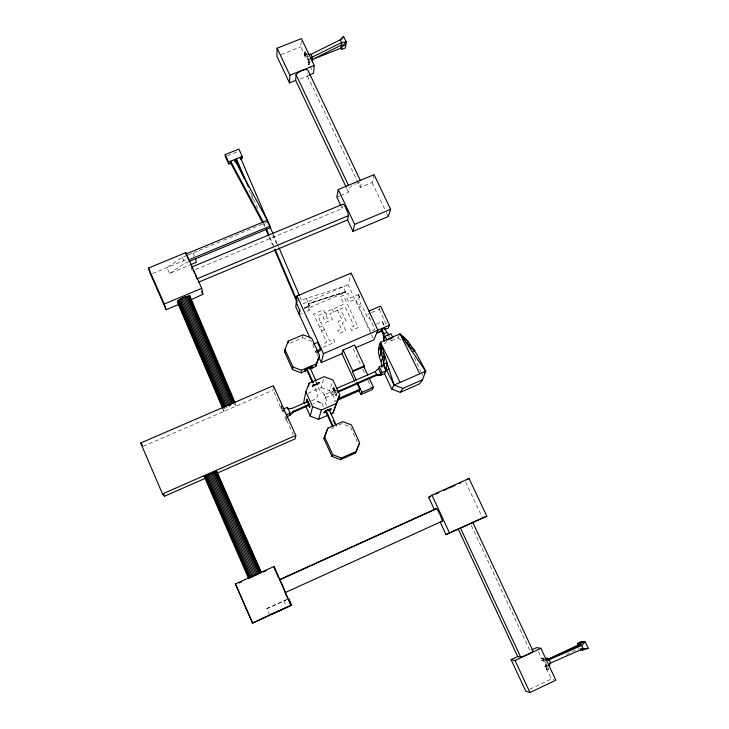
<?xml version="1.0" encoding="UTF-8"?>
<svg xmlns="http://www.w3.org/2000/svg" width="729" height="729" viewBox="0 0 729 729"><rect width="100%" height="100%" fill="white"/><g stroke="black" fill="none" stroke-linecap="round" stroke-linejoin="round"><path stroke-width="0.55" stroke-dasharray="3.65 2.73" d="M282.551 410.108L282.387 411.666L273.165 390.097L273.375 385.668M310.098 55.568L305.287 57.482L304.421 55.668L304.995 55.44L300.858 46.738L301.414 38.601M304.421 55.668L304.722 51.686L305.305 51.458L309.096 59.605L308.841 62.548M304.995 55.44L305.305 51.458M305.287 57.482L305.515 54.511L306.481 54.128L306.253 57.099M308.741 64.753L309.078 60.835L309.661 60.598L309.324 64.526L308.741 64.753L307.875 62.94L308.121 59.988L305.515 54.511M374.086 174.668L372.045 182.56L360.336 187.417L307.301 75.743L307.547 72.845M281.075 408.741L281.348 405.807M281.467 408.577L281.749 405.634M285.203 416.013L285.021 417.526L286.342 420.46L287.098 417.517M286.342 420.46L286.697 417.69M289.932 343.195L302.617 337.764L303.054 334.811M304.485 308.075L309.278 306.034L308.249 303.793L308.668 303.419L345.637 291.673L345.746 292.256L308.157 308.258L309.169 310.463L306.226 311.72M308.249 303.793L308.668 303.419L309.871 306.034L309.169 310.463M308.157 308.258L308.832 303.793L345.81 292.037M309.278 306.034L308.285 303.574M314.135 347.678L312.869 345.929L313.197 344.27M195.572 269.557L342.202 208.53L342.639 206.316M315.065 350.713L316.331 352.462L315.065 350.713L315.302 349.546M340.762 195.536L348.608 192.283L349.565 187.681A7.436 2.16 -26.4 0 1 352.253 185.631M315.939 352.626L316.277 351.004M314.217 384.721L313.98 385.732L316.924 384.456L317.17 383.445L314.217 384.721L314.117 386.279L312.167 387.135L312.34 385.176L319.238 382.178L319.01 384.156L317.06 385.003L317.343 383.828L316.268 381.458M312.167 387.135L312.34 385.176M360.336 187.417L361.429 182.76A7.436 2.16 -26.4 0 0 357.01 183.353M319.01 384.156L319.238 382.178M345.637 291.673L308.631 303.628M370.961 333.773L348.052 284.711L351.15 273.056M307.984 393.277L321.289 387.491L323.612 378.843M317.662 401.551L321.89 403.328L317.662 401.551L312.932 403.748M326.519 405.761L324.833 402.043L326.838 401.041L322.856 392.311L320.897 393.168M325.635 397.706L324.35 394.635L325.635 397.706L337.573 392.366M358.167 294.853L359.488 297.669L358.167 294.853L358.586 294.58L350.33 298.097L348.134 293.395L340.443 296.667L343.951 304.203L325.562 312.285L328.178 317.962L327.212 318.373L323.284 309.871L313.616 313.989L317.097 321.562L320.004 320.323L317.826 315.593L321.689 313.935L325.626 322.455L332.388 319.566L329.763 313.889L337.554 310.326M336.215 391.737L331.103 393.961L329.599 390.662L332.251 382.133M358.586 294.58L359.871 297.505L358.55 294.689M331.103 393.961L331.595 392.439L336.743 390.197M334.092 389.541L333.718 390.698L332.825 388.757L333.727 387.026L336.862 393.86L335.941 395.546L334.493 389.377L335.832 392.302L335.495 393.277M333.727 387.026L332.825 388.757M334.493 389.377L334.164 390.37L324.305 394.79M335.941 395.546L336.47 394.034L333.335 387.19M371.617 312.586L379.299 309.296L379.937 307.674M331.066 428.415L333.217 427.941L333.545 427.121M386.58 340.88L385.486 343.231L382.579 344.489M389.933 337.864L391.273 340.725L392.421 338.356M381.859 367.863L383.29 365.01M391.273 340.725L398.016 337.809L400.011 333.864M187.189 255.314L182.35 257.319L166.923 267.634L169.511 273.484L189.832 265.037M169.511 273.484L184.975 263.205L189.075 261.501M224.186 408.705L225.006 408.176M225.981 407.611L227.074 407.028M547.834 665.34L544.763 666.807L545.775 668.958L548.636 669.158L543.542 658.323L540.736 658.205L541.738 660.356L543.387 660.674L546.44 667.163L547.47 666.671L545.793 666.315M545.775 668.958L548.636 669.158M529.846 689.233L551.252 679.009L554.013 679.71M540.736 658.205L543.542 658.323M541.738 660.356L545.83 658.405M566.451 654.514L578.671 648.701M269.584 615.094L266.778 608.669L286.871 599.511M266.778 608.669L286.451 599.757M338.93 424.961L341.874 423.667L350.449 426.939L357.174 441.637M336.607 400.622L334.565 401.515L335.076 400.048L331.595 392.439M312.522 385.559L319.42 382.57M314.399 385.112L317.343 383.828M311.985 386.744L318.837 383.773M311.602 400.832L316.295 398.79L317.953 394.444L313.042 383.673M143.166 446.339L273.165 390.097M376.456 324.141L382.224 321.662L384.447 325.562M323.056 347.268L334.893 342.174L333.572 339.322L329.69 340.99L320.878 322.218L317.972 323.457L326.783 342.238L321.762 344.398M319.721 327.257L322.628 326.009M321.516 330.802L324.432 329.563M370.66 312.996L367.781 314.235L374.925 329.508L370.496 331.422L359.005 306.818L361.894 305.588L368.008 318.673L369.548 318.017M359.907 297.396L358.367 298.052L361.01 303.701L358.13 304.932L355.488 299.282L348.763 302.152L346.567 297.441L344.644 298.261L358.276 327.558L351.524 330.465L350.202 327.613L354.057 325.954L345.264 307.037L340.443 309.087L346.157 321.389L342.293 323.047L345.81 330.638L339.04 333.545L337.718 330.693L341.591 329.034L338.074 321.443L341.937 319.785L336.242 307.492M345.746 292.256L343.195 286.77L306.226 298.407L300.867 300.685L301.041 299.318L299.701 296.184M303.009 303.838L348.052 284.711M304.522 307.857L309.315 305.825M303.884 308.577L309.871 306.034M300.33 314.226L302.289 313.388M188.164 254.913L198.097 250.794M199.117 250.375L222.564 240.661M223.584 240.233L266.258 222.545M152.643 273.557L186.506 259.515M336.844 197.158L339.787 195.937M227.32 155.86L238.009 151.523M308.121 59.988L309.096 59.605M307.875 62.94L310.773 61.783M307.301 75.743L309.36 74.923M300.084 79.069L307.474 76.108M281.075 54.593L300.858 46.738M234.055 404.267L235.631 403.966L235.932 406.208L235.048 404.121M579.692 648.209L581.56 648.464M542.768 659.863L544.417 660.182M544.763 666.807L546.44 667.163M302.617 337.764L311.073 340.99L312.386 343.851M321.289 387.491L329.599 390.662M398.016 337.809L400.996 340.188M387.063 334.52L389.486 336.907M372.045 182.56L385.887 211.574M386.361 212.576L388.275 216.577M304.722 51.686L309.078 60.835M310.244 66.467L312.559 71.324M346.667 188.191L348.608 192.283M414.209 357.41L420.843 371.489M421.316 372.492L422.738 375.508M341.309 206.635L342.202 208.53M465.576 481.896L482.024 516.87M379.299 309.296L386.306 324.223M542.932 658.615L548.017 669.459M538.449 651.735L541.346 657.913M546.395 668.666L551.252 679.009M382.224 321.662L384.001 325.453M471.326 525.491L529.974 650.724M371.435 334.802L373.822 339.914M353.301 348.772L360.873 365.101M362.76 369.184L365.129 374.287M367.963 380.41L371.744 388.575M332.315 309.406L333.627 312.24M306.226 298.407L308.804 304.002M333.271 388.429L336.333 395.373M316.769 353.419L318.081 356.29M315.511 381.376L320.851 393.323M321.936 403.183L323.585 407.046M282.241 407.784L283.581 410.755M283.071 410.309L284.41 413.279M286.743 420.287L293.258 434.776M194.315 255.843L193.003 252.908L193.714 256.526M191.135 267.953L192.429 270.869M182.35 257.319L184.975 263.205M283.891 600.924L285.923 605.544M273.366 234.556L276.929 242.912M277.375 243.96L278.715 247.095M272.664 234.702L276.692 244.124M251.168 193.331L258.312 210.052M264.126 223.63L265.019 225.726M269.93 237.217L274.851 248.707M248.99 189.987L253.883 201.432M263.233 223.265L264.563 226.391M269.01 236.788L272.573 245.108M223.092 409.288L223.985 411.375L223.548 409.188M354.595 184.355A7.436 2.16 -26.4 0 1 355.807 183.817"/><path stroke-width="1.09" d="M267.27 222.135L267.288 220.331L234.501 159.633M269.967 226.163L188.729 259.87L186.086 253.965L267.288 220.331L269.967 226.163L269.93 227.931L189.075 261.501M309.36 74.923L313.488 73.265L314.226 65.482L301.414 38.601L277.12 48.223L276.911 56.251L289.477 82.878L295.692 80.39L296.047 74.64A7.317 2.898 -27.3 0 1 302.052 70.54A7.317 2.898 -27.3 0 1 307.793 69.948L360.454 180.71M381.103 361.247C378.223 355.579 377.285 348.07 380.429 342.329L400.011 333.864C412.022 343.514 418.683 357.739 425.718 371.234L422.547 379.727L419.631 383.855L400.285 392.339L391.746 389.086L384.548 373.64L386.015 370.851L383.29 365.01L384.985 356.499L382.862 357.638L381.103 361.247L381.732 366.76M400.084 382.452L380.429 342.329L381.039 353.738L382.862 357.638L383.618 364.336L394.152 385.049L402.855 388.366L422.547 379.727M289.477 82.878L289.878 75.215L277.12 48.223M306.945 370.296L301.077 372.838L292.566 369.594L284.72 352.298L284.966 349.492L288.256 341.145L303.054 334.811L311.611 338.074L319.584 355.47L315.748 366.496L309.88 369.029M312.13 58.794L312.285 57.09L310.973 54.347L307.611 54.183M379.317 357.41L381.039 353.738L381.723 346.357L380.283 347.059L378.57 350.822M288.073 343.067L288.256 341.145M355.351 347.888L373.822 339.914L377.886 330.191L351.15 273.056L297.004 295.992L295.792 306.9L310.089 338.11M299.172 314.281L299.719 309.898L299.346 314.646M292.566 369.594L292.903 366.979L284.966 349.492M340.862 48.16L341.655 42.501L340.343 39.767L343.605 36.45L346.248 41.917L345.346 47.986L341.518 49.508L340.862 48.16L312.048 59.65L341.29 45.143L341.947 46.501L341.518 49.508M286.925 416.706L289.768 415.457L290.096 413.161L287.426 407.238L283.59 408.905M289.768 415.457L293.058 412.277L293.195 411.384L309.424 404.313L309.178 405.379M382.862 357.638L383.673 352.426L381.039 353.738M301.077 372.838L301.496 370.25L316.331 363.853L319.584 355.47M305.087 369.248L304.995 371.143L306.772 369.913L306.973 368.828L308.941 367.981M191.636 267.069L343.086 204.102A7.49 1.476 68.1 0 1 346.084 208.53A7.49 1.476 68.1 0 1 348.517 215.629L347.569 219.939L352.964 231.385L388.275 216.577L390.626 209.296L374.086 174.668L338.229 189.513L336.844 197.158L340.862 205.687M261.264 572.511L216.522 471.089L204.229 476.474L205.104 478.415L164.544 496.212L162.485 493.916L140.67 443.004L273.375 385.668L295.792 435.459L295.117 438.913L217.206 473.103L261.073 572.092M330.893 413.917L332.943 413.024L339.723 394.854L332.916 380L324.195 376.683L309.169 383.199L305.843 391.755L303.793 401.889L304.713 403.921M311.976 366.268L311.839 368.181L311.976 366.268L306.071 368.819M308.504 386.352L309.169 383.199M307.492 402.49L307.702 401.551L309.032 404.486L308.823 405.406M315.748 366.496L316.331 363.853M356.208 379.955L352.417 371.735L363.889 366.751L364.254 365.894L354.604 345.081L343.104 350.048L341.965 353.665L321.307 362.586L323.466 353.647L297.004 295.992M352.964 231.385L354.659 224.341L338.229 189.513M327.813 415.266L318.591 419.312L310.244 416.122L312.613 406.673L305.843 391.755M273.885 567.208L274.113 566.442L235.421 583.911L252.425 623.177L291.564 605.252L288.575 598.791L291.017 604.332M318.591 419.312L321.371 410.026L336.443 403.438L339.723 394.854M325.699 411.685L326.036 410.655L328.989 409.361L336.506 425.818M325.918 411.94L326.209 411.047L329.171 409.753L328.87 410.646M332.943 413.024L336.443 403.438M323.895 438.63L327.85 428.187L342.758 421.635L351.424 424.943L359.597 442.767L356.363 451.379L355.324 453.083L340.543 459.635L331.932 456.336L323.895 438.63L327.85 428.187M355.324 453.083L359.597 442.767M352.417 371.735L352.736 370.888L364.254 365.894M284.72 352.298L285.54 350.23M379.044 332.142L381.294 330.565L381.832 329.308L384.739 328.059L386.817 332.488L389.414 335.048M384.739 328.059L384.183 329.317L388.174 328.205L389.55 325.161L380.574 306.052L368.929 311.046M384.584 341.318L383.691 339.413L383.354 334.976L383.91 333.745L386.817 332.488M337.627 400.175L359.105 390.799L359.798 389.259L356.736 382.625M383.691 339.413L385.14 336.233L390.999 333.7L392.813 337.563L386.953 340.097L385.14 336.233M331.932 456.336L332.706 454.668L324.578 436.762M359.105 390.799L360.846 394.571L361.903 392.293L373.403 387.263L369.12 378.032M336.525 388.484L375.271 371.617L378.506 368.464L379.362 366.714L383.29 365.01M337.573 392.366L376.109 375.581L376.629 374.524L375.271 371.617M373.403 387.263L372.218 389.596L360.846 394.571M376.109 375.581L380.666 375.335L382.078 372.565L386.015 370.851M340.543 459.635L341.418 457.994L356.363 451.379M252.425 623.177L269.584 615.094M391.746 389.086L394.152 385.049L425.718 371.234L400.011 333.864L419.776 373.84M580.457 649.812L582.325 650.077L583.2 648.682L588.33 648.382L585.241 641.903L581.469 641.474L577.414 643.406L578.17 645.01L581.651 645.438L585.241 641.903L579.263 643.625L577.414 643.406M400.285 392.339L402.855 388.366M424.524 372.947L425.718 371.234M548.718 665.222L550.595 663.044L583.2 648.682L581.651 645.438L579.263 643.625L583.346 641.684M340.033 40.286L343.605 36.45M341.655 42.501L341.947 46.501L346.248 41.917L341.655 42.501L312.285 57.09L309.889 58.976M289.896 414.582L293.195 411.384M222.655 408.24L178.414 304.549L177.457 301.113L183.38 297.459L189.841 295.919L235.194 402.927M548.272 665.905L550.595 663.044L549.065 659.809L546.85 657.923L547.607 659.535L549.065 659.809L581.651 645.438M204.457 476.966L210.399 473.832L216.695 471.59M279.471 579.91L434.448 509.68L428.698 497.306L431.942 495.182L469.039 478.434L486.808 516.178L446.002 534.557L440.216 522.101L442.284 521.126A7.828 1.303 65.1 0 0 439.988 514.519A7.828 1.303 65.1 0 0 436.452 508.56L279.672 579.61L280 580.302M466.669 479.892L469.039 478.434M388.894 368.674L386.352 370.195L386.935 362.568L383.618 364.336M434.448 509.68L436.452 508.56M248.279 577.86L248.635 578.607L260.545 572.803L215.966 471.763M310.973 54.347L340.343 39.767M468.592 524.433L472.793 522.474L533.145 651.252A7.919 1.03 -23.9 0 1 527.869 654.378A7.919 1.03 -23.9 0 1 520.706 657.148L517.672 656.547L511.102 659.654L525.773 691.183L529.974 692.55L555.853 680.184L540.863 648.291L536.517 647.625L531.842 649.84M578.17 645.01L547.607 659.535L580.029 645.238L579.263 643.625M583.2 648.682L581.56 648.464L582.325 650.077L584.366 649.102M511.102 659.654L515.057 660.51L540.863 648.291M446.002 534.557L458.204 528.99L517.672 656.547M472.392 522.511L486.808 516.178M285.066 592.659L442.284 521.126M288.702 598.755L288.146 598.983L290.178 603.603M467.362 524.998L458.96 528.689M238.884 583.018L241.809 581.696M263.215 572.028L266.131 570.707M428.698 497.306L430.721 496.385M435.778 494.107L438.812 492.74M443.861 490.453L446.895 489.086M448.918 488.175L454.987 485.432M459.024 483.609L461.047 482.689M286.734 607.394L270.587 614.638L290.689 605.453M162.485 493.916L295.792 435.459M204.402 476.866L216.686 471.472M380.666 375.335L384.548 373.64M338.165 398.699L359.798 389.259M325.872 412.076L323.913 412.933L324.35 411.548L331.267 408.522L330.775 409.935L328.815 410.791M308.094 401.378L291.873 408.44L287.244 408.705M337.873 391.409L376.629 374.524L381.203 374.278L378.506 368.464M286.251 414.828L290.096 413.161M293.058 412.277L309.214 405.233M311.666 367.799L309.707 368.646L309.925 367.553L315.812 380.465M316.678 350.831L321.38 348.808M317.306 352.043L320.222 350.777L320.596 349.145L317.507 342.411L313.588 344.097M323.466 353.647L389.55 325.161M376.638 333.18L381.932 330.893M305.26 369.63L312.158 366.66M166.13 309.697L164.28 304.011L201.733 288.338L185.804 252.626L148.47 268.081L150.611 274.405L166.13 309.697L178.414 304.549M354.659 224.341L390.626 209.296M201.733 288.338L202.881 294.297L190.834 299.81M348.517 215.629L196.912 278.888L196.548 277.913M198.698 282.123L347.569 219.939M190.761 264.654L196.32 262.34L195.627 258.777M272.919 233.517L240.324 157.273L240.424 159.287L242.374 158.503L242.283 156.48L238.875 149.081L225.206 154.621L225.37 156.653L228.751 164.034L230.738 163.223L230.592 161.227L263.242 222.008M234.629 161.647L236.542 160.872L236.424 158.858L248.489 187.071M228.751 164.034L228.596 162.038L242.283 156.48M341.947 46.501L345.792 44.97M289.878 75.215L314.226 65.482M403.784 336.88L402.444 337.39L408.477 341.837L406.08 342.685L410.309 345.719L408.532 346.248L415.001 350.685L412.24 351.642M582.325 650.077L588.33 648.382M545.347 660.11L549.065 659.809M291.135 605.453L274.113 566.442M292.903 366.979L301.496 370.25M312.613 406.673L321.371 410.026M332.706 454.668L341.418 457.994M235.421 583.911L252.626 622.83M140.67 443.004L142.538 445.501M230.738 163.223L262.704 222.81M192.174 267.944L192.556 268.691M296.047 74.64L348.59 185.622M295.692 80.39L346.184 187.162M381.832 329.308L383.91 333.745L384.247 338.201M381.294 330.565L383.354 334.976M460.482 528.097L520.706 657.148M379.362 366.714L382.078 372.565M515.057 660.51L529.974 692.55M431.942 495.182L449.602 533.163M363.889 366.751L367.698 374.952M343.104 350.048L352.736 370.888M357.638 383.044L361.903 392.293M341.965 353.665L354.686 381.231M241.527 156.653L242.374 158.503M296.266 302.635L299.865 310.481M318.965 357.492L321.307 362.586M225.206 154.621L228.596 162.038M280.419 581.186L285.34 592.504M333.317 420.405L334.647 423.33M306.973 368.828L313.315 382.734M326.036 410.655L333.08 426.119M306.772 369.913L312.577 382.643M325.745 411.548L332.588 426.574M307.465 402.636L306.581 400.695L306.9 399.219L310.007 406.071L309.67 407.493L307.902 403.611M305.633 405.953L310.244 416.122M193.504 270.669L194.579 273.074M201.569 291.363L202.881 294.297M148.47 268.081L164.28 304.011M274.314 568.183L278.615 577.96M285.467 593.579L287.873 599.056M215.064 472.027L259.642 573.176M214.025 472.383L258.585 573.632M212.877 472.811L257.41 574.142M211.656 473.294L256.143 574.707M210.399 473.832L254.84 575.29M209.159 474.388L253.537 575.883M207.965 474.962L252.28 576.457M206.872 475.518L251.104 577.013M205.897 476.055L250.056 577.505M205.086 476.538L249.172 577.933M204.229 476.474L248.471 578.288M279.161 248.133L299.255 295.136M266.358 228.86L269.037 235.13M275.298 249.755L297.186 300.949M236.542 160.872L244.097 178.55M265.894 229.507L268.564 235.749M274.35 249.272L297.031 302.307M163.651 494.134L164.544 496.212M183.38 297.459L229.48 405.907M182.122 298.024L227.812 405.415M180.929 298.626L226.628 405.989M179.835 299.264L225.534 406.572M178.869 299.901L224.568 407.137M178.067 300.521L223.748 407.666M177.457 301.113L223.11 408.149M189.075 295.91L234.492 403.019M188.146 296.02L233.617 403.219M187.071 296.229L232.597 403.52M185.895 296.548L231.476 403.893M184.647 296.967L230.719 405.388M195.645 275.598L196.119 276.801M216.522 471.089L217.206 473.103M380.429 342.329L394.152 385.049M189.841 295.919L190.251 297.669M185.804 252.626L186.086 253.965M312.285 57.09L312.695 61.008"/></g></svg>
